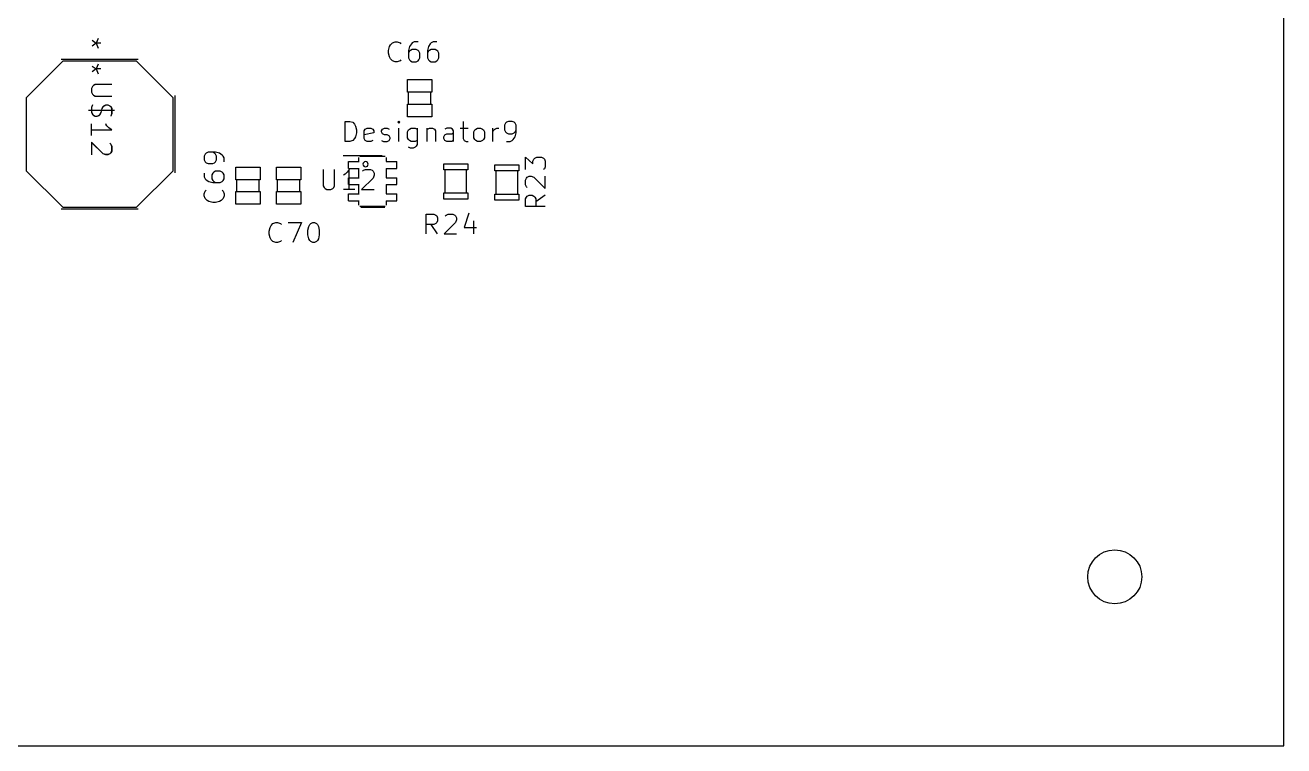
# Model space of a CAD drawing. Header units: millimetres. Extents: x 0 to 280, y -704 to 300.
# Drawn here: x 205.5 to 280, y 0 to 42.6 of the extents above; entities that cross this region are included whole.
import ezdxf

# ---------------------------------------------------------------- set-up
doc = ezdxf.new("R2010")
doc.units = ezdxf.units.MM
for name, color, linetype, true_color in [('Edge.Cuts', 254, 'CONTINUOUS', 0xd0d2cd), ('F.Fab', 9, 'CONTINUOUS', 0xafafaf), ('F.Silkscreen', 41, 'CONTINUOUS', 0xf2eda1)]:
    doc.layers.add(name, color=color, linetype=linetype, true_color=true_color)

msp = doc.modelspace()

# ---------------------------------------------------------------- linework, layer by layer
at = {"layer": 'Edge.Cuts', "linetype": 'CONTINUOUS'}
for p, q in [((280, 0), (280, 300)), ((0, 0), (280, 0))]:
    msp.add_line(p, q, dxfattribs=at)
at = {"layer": 'Edge.Cuts'}
msp.add_circle((270, 10), 1.599999, dxfattribs=at)
at = {"layer": 'F.Fab', "linetype": 'CONTINUOUS'}
for p, q in [((207.7656, 40.508), (205.6066, 38.349)), ((212.1344, 40.508), (207.7656, 40.508)), ((209.512232, 40.22443), (209.739623, 40.053888)), ((209.512232, 40.22443), (209.739623, 40.053888)), ((209.853318, 40.338126), (209.739623, 40.053888)), ((209.853318, 40.338126), (209.739623, 40.053888)), ((214.2934, 38.349), (212.1344, 40.508)), ((209.739623, 40.053888), (209.512232, 39.883345)), ((209.739623, 40.053888), (209.512232, 39.883345)), ((210.023861, 40.053888), (209.739623, 40.053888)), ((209.739623, 40.053888), (209.853318, 39.769649)), ((210.023861, 40.053888), (209.739623, 40.053888)), ((209.739623, 40.053888), (209.853318, 39.769649)), ((209.521909, 39.018535), (209.465061, 38.90484)), ((209.465061, 38.90484), (209.465061, 38.677449)), ((209.522448, 39.020019), (209.465382, 38.905889)), ((209.465382, 38.905889), (209.465382, 38.677627)), ((209.578756, 39.075383), (209.521909, 39.018535)), ((209.579513, 39.077085), (209.522448, 39.020019)), ((209.692451, 39.13223), (209.578756, 39.075383)), ((209.693644, 39.13415), (209.579513, 39.077085)), ((210.658861, 39.13223), (209.692451, 39.13223)), ((210.663754, 39.13415), (209.693644, 39.13415)), ((228.1538, 38.6756), (228.1538, 39.4257)), ((228.1538, 39.4257), (229.6039, 39.4257)), ((229.6039, 39.4257), (229.6039, 38.6756)), ((205.6066, 38.349), (205.6066, 34.031)), ((209.465061, 38.677449), (209.521909, 38.563754)), ((209.465382, 38.677627), (209.522448, 38.563497)), ((209.521909, 38.563754), (209.578756, 38.506907)), ((209.522448, 38.563497), (209.579513, 38.506431)), ((209.578756, 38.506907), (209.692451, 38.450059)), ((209.579513, 38.506431), (209.693644, 38.449366)), ((209.692451, 38.450059), (210.658861, 38.450059)), ((209.693644, 38.449366), (210.663754, 38.449366)), ((214.2934, 34.031), (214.2934, 38.349)), ((229.6039, 38.6756), (228.1538, 38.6756)), ((228.1538, 37.2278), (228.1538, 37.9779)), ((228.1538, 37.9779), (229.6039, 37.9779)), ((228.22, 37.939), (228.22, 38.701)), ((229.54, 37.964), (229.54, 38.701)), ((229.6039, 37.9779), (229.6039, 37.2278)), ((210.83495, 37.593386), (209.294186, 37.593386)), ((210.829404, 37.597344), (209.294518, 37.597344)), ((209.521909, 37.93843), (209.465061, 37.767887)), ((209.465061, 37.767887), (209.465061, 37.483649)), ((209.465061, 37.483649), (209.521909, 37.369954)), ((209.522448, 37.935778), (209.465382, 37.764582)), ((209.465382, 37.764582), (209.465382, 37.479256)), ((209.465382, 37.479256), (209.522448, 37.365125)), ((209.521909, 37.369954), (209.578756, 37.313106)), ((209.522448, 37.365125), (209.579513, 37.30806)), ((209.578756, 37.313106), (209.692451, 37.256259)), ((209.579513, 37.30806), (209.693644, 37.250994)), ((209.692451, 37.256259), (209.806147, 37.256259)), ((209.693644, 37.250994), (209.807774, 37.250994)), ((209.806147, 37.256259), (209.919842, 37.313106)), ((209.807774, 37.250994), (209.921905, 37.30806)), ((209.919842, 37.313106), (209.976689, 37.369954)), ((209.921905, 37.30806), (209.97897, 37.365125)), ((209.976689, 37.369954), (210.033537, 37.483649)), ((209.97897, 37.365125), (210.036036, 37.479256)), ((210.033537, 37.483649), (210.090385, 37.71104)), ((210.036036, 37.479256), (210.093101, 37.707517)), ((210.090385, 37.71104), (210.147232, 37.824735)), ((210.093101, 37.707517), (210.150166, 37.821648)), ((210.147232, 37.824735), (210.20408, 37.881582)), ((210.150166, 37.821648), (210.207232, 37.878713)), ((210.20408, 37.881582), (210.317775, 37.93843)), ((210.207232, 37.878713), (210.321362, 37.935778)), ((210.317775, 37.93843), (210.43147, 37.93843)), ((210.321362, 37.935778), (210.435493, 37.935778)), ((210.43147, 37.93843), (210.545166, 37.881582)), ((210.435493, 37.935778), (210.549624, 37.878713)), ((210.545166, 37.881582), (210.602013, 37.824735)), ((210.549624, 37.878713), (210.606689, 37.821648)), ((210.602013, 37.824735), (210.658861, 37.71104)), ((210.658861, 37.426801), (210.602013, 37.256259)), ((210.606689, 37.821648), (210.663754, 37.707517)), ((210.663754, 37.42219), (210.606689, 37.250994)), ((210.658861, 37.71104), (210.658861, 37.426801)), ((210.663754, 37.707517), (210.663754, 37.42219)), ((209.465061, 36.119307), (209.465061, 36.801478)), ((209.465382, 36.109687), (209.465382, 36.794471)), ((210.374623, 36.687783), (210.317775, 36.801478)), ((210.378428, 36.680341), (210.321362, 36.794471)), ((210.488318, 36.574088), (210.374623, 36.687783)), ((210.492558, 36.56621), (210.378428, 36.680341)), ((210.658861, 36.460392), (210.488318, 36.574088)), ((210.663754, 36.452079), (210.492558, 36.56621)), ((229.6039, 37.2278), (228.1538, 37.2278)), ((209.465061, 36.460392), (210.658861, 36.460392)), ((209.465382, 36.452079), (210.663754, 36.452079)), ((210.147232, 35.039202), (209.465061, 35.721374)), ((209.465061, 35.721374), (209.465061, 34.982355)), ((210.150166, 35.025446), (209.465382, 35.71023)), ((209.465382, 35.71023), (209.465382, 34.96838)), ((210.317775, 34.982355), (210.147232, 35.039202)), ((210.321362, 34.96838), (210.150166, 35.025446)), ((210.545166, 35.039202), (210.43147, 34.982355)), ((210.549624, 35.025446), (210.435493, 34.96838)), ((210.545166, 35.664526), (210.602013, 35.607678)), ((210.602013, 35.09605), (210.545166, 35.039202)), ((210.549624, 35.653164), (210.606689, 35.596099)), ((210.606689, 35.082511), (210.549624, 35.025446)), ((210.602013, 35.607678), (210.658861, 35.493983)), ((210.658861, 35.209745), (210.602013, 35.09605)), ((210.606689, 35.596099), (210.663754, 35.481968)), ((210.663754, 35.196642), (210.606689, 35.082511)), ((210.658861, 35.493983), (210.658861, 35.209745)), ((210.663754, 35.481968), (210.663754, 35.196642)), ((210.43147, 34.982355), (210.317775, 34.982355)), ((210.435493, 34.96838), (210.321362, 34.96838)), ((224.6622, 34.5684), (225.2718, 34.5684)), ((224.6622, 34.162), (224.6622, 34.5684)), ((225.2718, 34.5684), (225.2718, 34.8224)), ((225.2718, 34.5684), (225.2972, 34.5684)), ((225.348, 34.8986), (226.8466, 34.8986)), ((226.8974, 34.5684), (226.9228, 34.5684)), ((226.9228, 34.5684), (226.9228, 34.8224)), ((226.9228, 34.5684), (227.5324, 34.5684)), ((227.5324, 34.162), (227.5324, 34.5684)), ((230.3088, 34.0858), (230.3088, 34.4414)), ((230.3088, 34.4414), (231.7312, 34.4414)), ((231.7312, 34.4414), (231.7312, 34.0858)), ((233.3188, 34.0258), (233.3188, 34.3814)), ((233.3188, 34.3814), (234.7412, 34.3814)), ((234.7412, 34.3814), (234.7412, 34.0258)), ((205.6066, 34.031), (207.7656, 31.872)), ((212.1344, 31.872), (214.2934, 34.031)), ((218.0038, 33.4956), (218.0038, 34.2457)), ((218.0038, 34.2457), (219.4539, 34.2457)), ((218.07, 32.759), (218.07, 33.521)), ((219.39, 32.784), (219.39, 33.521)), ((219.4539, 34.2457), (219.4539, 33.4956)), ((220.4038, 33.4956), (220.4038, 34.2457)), ((220.4038, 34.2457), (221.8539, 34.2457)), ((220.47, 32.759), (220.47, 33.521)), ((221.79, 32.784), (221.79, 33.521)), ((221.8539, 34.2457), (221.8539, 33.4956)), ((223.165849, 34.113754), (223.165849, 33.143644)), ((223.850633, 33.143644), (223.850633, 34.113754)), ((224.478352, 33.828428), (224.364221, 33.771362)), ((224.592482, 33.942558), (224.478352, 33.828428)), ((224.706613, 34.113754), (224.592482, 33.942558)), ((224.6622, 34.162), (225.2718, 34.162)), ((224.6622, 33.6032), (225.2718, 33.6032)), ((224.6622, 33.2222), (224.6622, 33.6032)), ((224.706613, 32.915382), (224.706613, 34.113754)), ((225.2718, 34.162), (225.2972, 34.162)), ((225.2718, 33.6032), (225.2718, 34.162)), ((225.2718, 33.6032), (225.2972, 33.6032)), ((226.133247, 33.600166), (225.448463, 32.915382)), ((225.505528, 33.999624), (225.562593, 34.056689)), ((225.562593, 34.056689), (225.676724, 34.113754)), ((225.676724, 34.113754), (225.962051, 34.113754)), ((225.962051, 34.113754), (226.076181, 34.056689)), ((226.076181, 34.056689), (226.133247, 33.999624)), ((226.133247, 33.999624), (226.190312, 33.885493)), ((226.190312, 33.771362), (226.133247, 33.600166)), ((226.190312, 33.885493), (226.190312, 33.771362)), ((226.8974, 34.162), (226.9228, 34.162)), ((226.8974, 33.6032), (226.9228, 33.6032)), ((226.9228, 34.162), (227.5324, 34.162)), ((226.9228, 33.6032), (226.9228, 34.162)), ((226.9228, 33.6032), (227.5324, 33.6032)), ((227.5324, 33.2222), (227.5324, 33.6032)), ((231.7312, 34.0858), (230.3088, 34.0858)), ((230.385, 32.6888), (230.385, 34.1112)), ((231.655, 32.6888), (231.655, 34.1112)), ((234.7412, 34.0258), (233.3188, 34.0258)), ((233.395, 34.0512), (233.395, 32.6288)), ((234.665, 34.0512), (234.665, 32.6288)), ((219.4539, 33.4956), (218.0038, 33.4956)), ((218.0038, 32.0478), (218.0038, 32.7979)), ((218.0038, 32.7979), (219.4539, 32.7979)), ((219.4539, 32.7979), (219.4539, 32.0478)), ((221.8539, 33.4956), (220.4038, 33.4956)), ((220.4038, 32.0478), (220.4038, 32.7979)), ((220.4038, 32.7979), (221.8539, 32.7979)), ((221.8539, 32.7979), (221.8539, 32.0478)), ((223.165849, 33.143644), (223.222915, 33.029513)), ((223.222915, 33.029513), (223.27998, 32.972448)), ((223.27998, 32.972448), (223.394111, 32.915382)), ((223.394111, 32.915382), (223.622372, 32.915382)), ((223.622372, 32.915382), (223.736503, 32.972448)), ((223.736503, 32.972448), (223.793568, 33.029513)), ((223.793568, 33.029513), (223.850633, 33.143644)), ((225.049005, 32.915382), (224.364221, 32.915382)), ((224.6622, 33.2222), (225.2718, 33.2222)), ((225.2718, 33.2222), (225.2972, 33.2222)), ((225.2718, 32.6634), (225.2718, 33.2222)), ((225.448463, 32.915382), (226.190312, 32.915382)), ((226.8974, 33.2222), (226.9228, 33.2222)), ((226.9228, 33.2222), (227.5324, 33.2222)), ((226.9228, 32.6634), (226.9228, 33.2222)), ((219.4539, 32.0478), (218.0038, 32.0478)), ((221.8539, 32.0478), (220.4038, 32.0478)), ((224.6622, 32.6634), (225.2718, 32.6634)), ((224.6622, 32.257), (224.6622, 32.6634)), ((224.6622, 32.257), (225.2718, 32.257)), ((225.2718, 32.6634), (225.2972, 32.6634)), ((225.2718, 32.257), (225.2972, 32.257)), ((225.2718, 32.003), (225.2718, 32.257)), ((226.8974, 32.6634), (226.9228, 32.6634)), ((226.8974, 32.257), (226.9228, 32.257)), ((226.9228, 32.6634), (227.5324, 32.6634)), ((226.9228, 32.257), (227.5324, 32.257)), ((226.9228, 32.003), (226.9228, 32.257)), ((227.5324, 32.257), (227.5324, 32.6634)), ((230.3088, 32.3586), (230.3088, 32.7142)), ((230.3088, 32.7142), (231.7312, 32.7142)), ((231.7312, 32.3586), (230.3088, 32.3586)), ((231.7312, 32.7142), (231.7312, 32.3586)), ((233.3188, 32.2986), (233.3188, 32.6542)), ((233.3188, 32.6542), (234.7412, 32.6542)), ((234.7412, 32.2986), (233.3188, 32.2986)), ((234.7412, 32.6542), (234.7412, 32.2986)), ((207.7656, 31.872), (212.1344, 31.872)), ((225.348, 31.9268), (226.8466, 31.9268))]:
    msp.add_line(p, q, dxfattribs=at)
at = {"layer": 'F.Fab'}
msp.add_circle((270, 10), 1.599999, dxfattribs=at)
for start, end in [(0, 180), (-180, 0)]:
    msp.add_arc((225.6782, 34.416), 0.1524, start, end, dxfattribs=at)
at = {"layer": 'F.Silkscreen', "linetype": 'CONTINUOUS'}
for p, q in [((209.512232, 41.74843), (209.739623, 41.577888)), ((209.512232, 41.74843), (209.739623, 41.577888)), ((209.853318, 41.862126), (209.739623, 41.577888)), ((209.853318, 41.862126), (209.739623, 41.577888)), ((209.739623, 41.577888), (209.512232, 41.407345)), ((209.739623, 41.577888), (209.512232, 41.407345)), ((210.023861, 41.577888), (209.739623, 41.577888)), ((209.739623, 41.577888), (209.853318, 41.293649)), ((210.023861, 41.577888), (209.739623, 41.577888)), ((209.739623, 41.577888), (209.853318, 41.293649)), ((227.045072, 41.154609), (227.101097, 41.37871)), ((227.045072, 40.986534), (227.045072, 41.154609)), ((227.101097, 40.762433), (227.045072, 40.986534)), ((227.101097, 41.37871), (227.157122, 41.49076)), ((227.157122, 41.49076), (227.269173, 41.60281)), ((227.269173, 41.60281), (227.437248, 41.658835)), ((227.437248, 41.658835), (227.549298, 41.658835)), ((227.549298, 41.658835), (227.717374, 41.60281)), ((227.717374, 41.60281), (227.773399, 41.546785)), ((228.277625, 41.37871), (228.2216, 41.154609)), ((228.2216, 41.154609), (228.2216, 40.706408)), ((228.277625, 41.098584), (228.2216, 40.986534)), ((228.389676, 41.546785), (228.277625, 41.37871)), ((228.33365, 41.154609), (228.277625, 41.098584)), ((228.445701, 41.210634), (228.33365, 41.154609)), ((228.445701, 41.60281), (228.389676, 41.546785)), ((228.557751, 41.658835), (228.445701, 41.60281)), ((228.669801, 41.210634), (228.445701, 41.210634)), ((228.781852, 41.658835), (228.557751, 41.658835)), ((228.781852, 41.154609), (228.669801, 41.210634)), ((228.837877, 41.098584), (228.781852, 41.154609)), ((228.893902, 40.986534), (228.837877, 41.098584)), ((228.893902, 40.706408), (228.893902, 40.986534)), ((229.398128, 41.37871), (229.342103, 41.154609)), ((229.342103, 41.154609), (229.342103, 40.706408)), ((229.398128, 41.098584), (229.342103, 40.986534)), ((229.510179, 41.546785), (229.398128, 41.37871)), ((229.454153, 41.154609), (229.398128, 41.098584)), ((229.566204, 41.210634), (229.454153, 41.154609)), ((229.566204, 41.60281), (229.510179, 41.546785)), ((229.678254, 41.658835), (229.566204, 41.60281)), ((229.790304, 41.210634), (229.566204, 41.210634)), ((229.902355, 41.658835), (229.678254, 41.658835)), ((229.902355, 41.154609), (229.790304, 41.210634)), ((229.95838, 41.098584), (229.902355, 41.154609)), ((230.014405, 40.986534), (229.95838, 41.098584)), ((230.014405, 40.706408), (230.014405, 40.986534)), ((212.236, 40.6096), (207.664, 40.6096)), ((227.157122, 40.650383), (227.101097, 40.762433)), ((227.269173, 40.538333), (227.157122, 40.650383)), ((227.437248, 40.482307), (227.269173, 40.538333)), ((227.549298, 40.482307), (227.437248, 40.482307)), ((227.717374, 40.538333), (227.549298, 40.482307)), ((227.773399, 40.594358), (227.717374, 40.538333)), ((228.2216, 40.706408), (228.277625, 40.594358)), ((228.277625, 40.594358), (228.33365, 40.538333)), ((228.33365, 40.538333), (228.445701, 40.482307)), ((228.445701, 40.482307), (228.669801, 40.482307)), ((228.669801, 40.482307), (228.781852, 40.538333)), ((228.781852, 40.538333), (228.837877, 40.594358)), ((228.837877, 40.594358), (228.893902, 40.706408)), ((229.342103, 40.706408), (229.398128, 40.594358)), ((229.398128, 40.594358), (229.454153, 40.538333)), ((229.454153, 40.538333), (229.566204, 40.482307)), ((229.566204, 40.482307), (229.790304, 40.482307)), ((229.790304, 40.482307), (229.902355, 40.538333)), ((229.902355, 40.538333), (229.95838, 40.594358)), ((229.95838, 40.594358), (230.014405, 40.706408)), ((214.4204, 33.904), (214.4204, 38.476)), ((224.463169, 35.759861), (224.463169, 36.953661)), ((224.463169, 36.953661), (224.747407, 36.953661)), ((224.747407, 36.953661), (224.91795, 36.896813)), ((224.91795, 36.896813), (225.031645, 36.783118)), ((225.031645, 36.783118), (225.088492, 36.669423)), ((225.088492, 36.669423), (225.14534, 36.442032)), ((225.600121, 36.385185), (225.656969, 36.49888)), ((225.656969, 36.49888), (225.770664, 36.555728)), ((225.770664, 36.555728), (225.998054, 36.555728)), ((225.998054, 36.555728), (226.11175, 36.49888)), ((226.11175, 36.49888), (226.168597, 36.385185)), ((226.623378, 36.385185), (226.680226, 36.49888)), ((226.680226, 36.49888), (226.793921, 36.555728)), ((226.793921, 36.555728), (226.964464, 36.555728)), ((226.964464, 36.555728), (227.078159, 36.49888)), ((227.646636, 36.953661), (227.589788, 36.896813)), ((227.589788, 36.896813), (227.646636, 36.839966)), ((227.703483, 36.896813), (227.646636, 36.953661)), ((227.646636, 36.953661), (227.646636, 36.839966)), ((227.646636, 36.839966), (227.703483, 36.896813)), ((227.646636, 35.759861), (227.646636, 36.555728)), ((228.215112, 36.442032), (228.271959, 36.49888)), ((228.271959, 36.49888), (228.385654, 36.555728)), ((228.385654, 36.555728), (228.613045, 36.555728)), ((228.613045, 36.555728), (228.72674, 36.49888)), ((228.72674, 36.555728), (228.72674, 35.589318)), ((229.295217, 36.555728), (229.295217, 35.759861)), ((229.295217, 36.442032), (229.352064, 36.49888)), ((229.352064, 36.49888), (229.465759, 36.555728)), ((229.465759, 36.555728), (229.636302, 36.555728)), ((229.636302, 36.555728), (229.749998, 36.49888)), ((229.749998, 36.49888), (229.806845, 36.385185)), ((230.489017, 36.555728), (230.375322, 36.49888)), ((230.716407, 36.555728), (230.489017, 36.555728)), ((230.830103, 36.49888), (230.716407, 36.555728)), ((230.88695, 36.385185), (230.830103, 36.49888)), ((231.284884, 36.555728), (231.739665, 36.555728)), ((231.455427, 36.953661), (231.455427, 35.930404)), ((232.137598, 36.442032), (232.194445, 36.49888)), ((232.194445, 36.49888), (232.30814, 36.555728)), ((232.30814, 36.555728), (232.478683, 36.555728)), ((232.478683, 36.555728), (232.592379, 36.49888)), ((232.592379, 36.49888), (232.649226, 36.442032)), ((233.217703, 35.759861), (233.217703, 36.555728)), ((233.27455, 36.442032), (233.331398, 36.49888)), ((233.331398, 36.49888), (233.445093, 36.555728)), ((233.445093, 36.555728), (233.558788, 36.555728)), ((233.956722, 36.839966), (233.899874, 36.72627)), ((233.899874, 36.72627), (233.899874, 36.442032)), ((234.013569, 36.896813), (233.956722, 36.839966)), ((234.127264, 36.953661), (234.013569, 36.896813)), ((234.354655, 36.953661), (234.127264, 36.953661)), ((234.46835, 36.896813), (234.354655, 36.953661)), ((234.525198, 36.839966), (234.46835, 36.896813)), ((234.582045, 36.72627), (234.525198, 36.839966)), ((234.582045, 36.271489), (234.582045, 36.72627)), ((224.747407, 35.759861), (224.463169, 35.759861)), ((224.91795, 35.816709), (224.747407, 35.759861)), ((225.031645, 35.930404), (224.91795, 35.816709)), ((225.088492, 36.044099), (225.031645, 35.930404)), ((225.14534, 36.271489), (225.088492, 36.044099)), ((225.14534, 36.442032), (225.14534, 36.271489)), ((225.600121, 35.930404), (225.600121, 36.385185)), ((226.168597, 36.271489), (225.600121, 36.157794)), ((225.656969, 35.816709), (225.600121, 35.930404)), ((225.770664, 35.759861), (225.656969, 35.816709)), ((225.998054, 35.759861), (225.770664, 35.759861)), ((226.11175, 35.816709), (225.998054, 35.759861)), ((226.168597, 36.385185), (226.168597, 36.271489)), ((226.623378, 36.328337), (226.623378, 36.385185)), ((226.680226, 36.214642), (226.623378, 36.328337)), ((226.623378, 35.816709), (226.737073, 35.759861)), ((226.793921, 36.157794), (226.680226, 36.214642)), ((226.737073, 35.759861), (226.964464, 35.759861)), ((226.964464, 36.157794), (226.793921, 36.157794)), ((227.078159, 36.100947), (226.964464, 36.157794)), ((226.964464, 35.759861), (227.078159, 35.816709)), ((227.135007, 35.987251), (227.078159, 36.100947)), ((227.078159, 35.816709), (227.135007, 35.930404)), ((227.135007, 35.930404), (227.135007, 35.987251)), ((228.158264, 36.328337), (228.215112, 36.442032)), ((228.158264, 35.987251), (228.158264, 36.328337)), ((228.215112, 35.873556), (228.158264, 35.987251)), ((228.271959, 35.816709), (228.215112, 35.873556)), ((228.385654, 35.759861), (228.271959, 35.816709)), ((228.613045, 35.759861), (228.385654, 35.759861)), ((228.72674, 35.816709), (228.613045, 35.759861)), ((229.806845, 36.385185), (229.806845, 35.759861)), ((230.318474, 36.044099), (230.375322, 36.157794)), ((230.318474, 35.930404), (230.318474, 36.044099)), ((230.375322, 35.816709), (230.318474, 35.930404)), ((230.375322, 36.157794), (230.489017, 36.214642)), ((230.489017, 35.759861), (230.375322, 35.816709)), ((230.489017, 36.214642), (230.773255, 36.214642)), ((230.773255, 35.759861), (230.489017, 35.759861)), ((230.773255, 36.214642), (230.88695, 36.271489)), ((230.88695, 35.816709), (230.773255, 35.759861)), ((230.88695, 35.759861), (230.88695, 36.385185)), ((231.455427, 35.930404), (231.512274, 35.816709)), ((231.512274, 35.816709), (231.625969, 35.759861)), ((231.625969, 35.759861), (231.739665, 35.759861)), ((232.08075, 36.328337), (232.137598, 36.442032)), ((232.08075, 35.987251), (232.08075, 36.328337)), ((232.137598, 35.873556), (232.08075, 35.987251)), ((232.194445, 35.816709), (232.137598, 35.873556)), ((232.30814, 35.759861), (232.194445, 35.816709)), ((232.478683, 35.759861), (232.30814, 35.759861)), ((232.592379, 35.816709), (232.478683, 35.759861)), ((232.649226, 35.873556), (232.592379, 35.816709)), ((232.649226, 36.442032), (232.706074, 36.328337)), ((232.706074, 35.987251), (232.649226, 35.873556)), ((232.706074, 36.328337), (232.706074, 35.987251)), ((233.217703, 36.328337), (233.27455, 36.442032)), ((233.899874, 36.442032), (233.956722, 36.328337)), ((233.956722, 36.328337), (234.013569, 36.271489)), ((234.013569, 36.271489), (234.127264, 36.214642)), ((234.013569, 35.759861), (234.24096, 35.759861)), ((234.127264, 36.214642), (234.354655, 36.214642)), ((234.24096, 35.759861), (234.354655, 35.816709)), ((234.354655, 36.214642), (234.46835, 36.271489)), ((234.354655, 35.816709), (234.411503, 35.873556)), ((234.411503, 35.873556), (234.525198, 36.044099)), ((234.46835, 36.271489), (234.525198, 36.328337)), ((234.525198, 36.328337), (234.582045, 36.442032)), ((234.525198, 36.044099), (234.582045, 36.271489)), ((216.190652, 35.012877), (216.134627, 34.900826)), ((216.246677, 35.068902), (216.190652, 35.012877)), ((216.358727, 35.124927), (216.246677, 35.068902)), ((216.806928, 35.124927), (216.358727, 35.124927)), ((216.750903, 35.068902), (216.638853, 35.124927)), ((216.806928, 35.012877), (216.750903, 35.068902)), ((217.031029, 35.068902), (216.806928, 35.124927)), ((216.862954, 34.900826), (216.806928, 35.012877)), ((217.199104, 34.956851), (217.031029, 35.068902)), ((228.328807, 35.361928), (228.215112, 35.418775)), ((228.49935, 35.361928), (228.328807, 35.361928)), ((228.613045, 35.418775), (228.49935, 35.361928)), ((228.669893, 35.475623), (228.613045, 35.418775)), ((228.72674, 35.589318), (228.669893, 35.475623)), ((216.134627, 34.900826), (216.134627, 34.676726)), ((216.134627, 34.676726), (216.190652, 34.564675)), ((216.190652, 34.564675), (216.246677, 34.50865)), ((216.246677, 34.50865), (216.358727, 34.452625)), ((216.358727, 34.452625), (216.638853, 34.452625)), ((216.638853, 34.452625), (216.750903, 34.50865)), ((216.750903, 34.50865), (216.806928, 34.564675)), ((216.806928, 34.564675), (216.862954, 34.676726)), ((216.862954, 34.676726), (216.862954, 34.900826)), ((217.25513, 34.900826), (217.199104, 34.956851)), ((217.311155, 34.788776), (217.25513, 34.900826)), ((217.311155, 34.564675), (217.311155, 34.788776)), ((224.3574, 34.924), (226.6688, 34.924)), ((235.134627, 34.0966), (235.134627, 34.824927)), ((235.134627, 34.824927), (235.582828, 34.432751)), ((235.582828, 34.600826), (235.638853, 34.712877)), ((235.582828, 34.432751), (235.582828, 34.600826)), ((235.638853, 34.712877), (235.694878, 34.768902)), ((235.694878, 34.768902), (235.806928, 34.824927)), ((235.806928, 34.824927), (236.087054, 34.824927)), ((236.087054, 34.824927), (236.199104, 34.768902)), ((236.199104, 34.768902), (236.25513, 34.712877)), ((236.25513, 34.712877), (236.311155, 34.600826)), ((236.311155, 34.264675), (236.25513, 34.152625)), ((236.311155, 34.600826), (236.311155, 34.264675)), ((216.134627, 33.892374), (216.134627, 33.668273)), ((216.134627, 33.668273), (216.190652, 33.556223)), ((216.190652, 33.556223), (216.246677, 33.500198)), ((216.638853, 33.892374), (216.582828, 33.780323)), ((216.582828, 33.780323), (216.582828, 33.556223)), ((216.582828, 33.556223), (216.638853, 33.444172)), ((216.694878, 33.948399), (216.638853, 33.892374)), ((216.806928, 34.004424), (216.694878, 33.948399)), ((217.087054, 34.004424), (216.806928, 34.004424)), ((217.199104, 33.948399), (217.087054, 34.004424)), ((217.25513, 33.892374), (217.199104, 33.948399)), ((217.311155, 33.780323), (217.25513, 33.892374)), ((217.25513, 33.444172), (217.311155, 33.556223)), ((217.311155, 33.556223), (217.311155, 33.780323)), ((235.134627, 33.480323), (235.190652, 33.592374)), ((235.190652, 33.592374), (235.246677, 33.648399)), ((235.246677, 33.648399), (235.358727, 33.704424)), ((235.358727, 33.704424), (235.470778, 33.704424)), ((235.470778, 33.704424), (235.638853, 33.648399)), ((235.638853, 33.648399), (236.311155, 32.976097)), ((236.25513, 34.152625), (236.199104, 34.0966)), ((236.311155, 32.976097), (236.311155, 33.704424)), ((216.134627, 32.65982), (216.190652, 32.827896)), ((216.190652, 32.827896), (216.246677, 32.883921)), ((216.246677, 33.500198), (216.414752, 33.388147)), ((216.414752, 33.388147), (216.638853, 33.332122)), ((216.638853, 33.444172), (216.694878, 33.388147)), ((216.638853, 33.332122), (217.087054, 33.332122)), ((216.694878, 33.388147), (216.806928, 33.332122)), ((217.087054, 33.332122), (217.199104, 33.388147)), ((217.199104, 33.388147), (217.25513, 33.444172)), ((217.199104, 32.883921), (217.25513, 32.827896)), ((217.25513, 32.827896), (217.311155, 32.65982)), ((235.134627, 33.200198), (235.134627, 33.480323)), ((235.190652, 33.088147), (235.134627, 33.200198)), ((235.246677, 33.032122), (235.190652, 33.088147)), ((216.134627, 32.54777), (216.134627, 32.65982)), ((216.190652, 32.379695), (216.134627, 32.54777)), ((216.302702, 32.267644), (216.190652, 32.379695)), ((216.414752, 32.211619), (216.302702, 32.267644)), ((216.638853, 32.155594), (216.414752, 32.211619)), ((216.806928, 32.155594), (216.638853, 32.155594)), ((217.031029, 32.211619), (216.806928, 32.155594)), ((217.143079, 32.267644), (217.031029, 32.211619)), ((217.25513, 32.379695), (217.143079, 32.267644)), ((217.311155, 32.54777), (217.25513, 32.379695)), ((217.311155, 32.65982), (217.311155, 32.54777)), ((235.134627, 32.35982), (235.190652, 32.471871)), ((235.134627, 31.911619), (235.134627, 32.35982)), ((235.190652, 32.471871), (235.246677, 32.527896)), ((235.246677, 32.527896), (235.358727, 32.583921)), ((235.358727, 32.583921), (235.526803, 32.583921)), ((235.526803, 32.583921), (235.638853, 32.527896)), ((235.638853, 32.527896), (235.694878, 32.471871)), ((235.694878, 32.471871), (235.750903, 32.35982)), ((236.311155, 32.583921), (235.750903, 32.191745)), ((235.750903, 32.35982), (235.750903, 31.911619)), ((207.664, 31.7704), (212.236, 31.7704)), ((225.3988, 31.876), (226.8212, 31.876)), ((229.271619, 30.288844), (229.271619, 31.465372)), ((229.271619, 31.465372), (229.71982, 31.465372)), ((229.71982, 31.465372), (229.831871, 31.409347)), ((229.831871, 31.409347), (229.887896, 31.353322)), ((229.887896, 31.353322), (229.943921, 31.241272)), ((230.392122, 31.353322), (230.448147, 31.409347)), ((230.448147, 31.409347), (230.560198, 31.465372)), ((230.560198, 31.465372), (230.840323, 31.465372)), ((230.840323, 31.465372), (230.952374, 31.409347)), ((230.952374, 31.409347), (231.008399, 31.353322)), ((231.008399, 31.353322), (231.064424, 31.241272)), ((231.792751, 31.521398), (231.512625, 30.68102)), ((236.311155, 31.911619), (235.134627, 31.911619)), ((219.975072, 30.454609), (220.031097, 30.67871)), ((220.031097, 30.67871), (220.087122, 30.79076)), ((220.087122, 30.79076), (220.199173, 30.90281)), ((220.199173, 30.90281), (220.367248, 30.958835)), ((220.367248, 30.958835), (220.479298, 30.958835)), ((220.479298, 30.958835), (220.647374, 30.90281)), ((220.647374, 30.90281), (220.703399, 30.846785)), ((221.095575, 30.958835), (221.879927, 30.958835)), ((221.879927, 30.958835), (221.375701, 29.782307)), ((222.272103, 30.510634), (222.328128, 30.734735)), ((222.328128, 30.734735), (222.384153, 30.846785)), ((222.384153, 30.846785), (222.440179, 30.90281)), ((222.440179, 30.90281), (222.552229, 30.958835)), ((222.552229, 30.958835), (222.664279, 30.958835)), ((222.664279, 30.958835), (222.776329, 30.90281)), ((222.776329, 30.90281), (222.832355, 30.846785)), ((222.832355, 30.846785), (222.88838, 30.734735)), ((222.88838, 30.734735), (222.944405, 30.510634)), ((229.71982, 30.849096), (229.271619, 30.849096)), ((229.943921, 30.288844), (229.551745, 30.849096)), ((229.831871, 30.905121), (229.71982, 30.849096)), ((229.887896, 30.961146), (229.831871, 30.905121)), ((229.943921, 31.073196), (229.887896, 30.961146)), ((229.943921, 31.241272), (229.943921, 31.073196)), ((231.008399, 30.961146), (230.336097, 30.288844)), ((231.064424, 31.129222), (231.008399, 30.961146)), ((231.064424, 31.241272), (231.064424, 31.129222)), ((231.512625, 30.68102), (232.240952, 30.68102)), ((232.072877, 31.073196), (232.072877, 30.288844)), ((219.975072, 30.286534), (219.975072, 30.454609)), ((220.031097, 30.062433), (219.975072, 30.286534)), ((220.087122, 29.950383), (220.031097, 30.062433)), ((220.199173, 29.838333), (220.087122, 29.950383)), ((220.367248, 29.782307), (220.199173, 29.838333)), ((220.647374, 29.838333), (220.479298, 29.782307)), ((220.703399, 29.894358), (220.647374, 29.838333)), ((222.272103, 30.230509), (222.272103, 30.510634)), ((222.328128, 30.006408), (222.272103, 30.230509)), ((222.384153, 29.894358), (222.328128, 30.006408)), ((222.440179, 29.838333), (222.384153, 29.894358)), ((222.552229, 29.782307), (222.440179, 29.838333)), ((222.776329, 29.838333), (222.664279, 29.782307)), ((222.832355, 29.894358), (222.776329, 29.838333)), ((222.88838, 30.006408), (222.832355, 29.894358)), ((222.944405, 30.230509), (222.88838, 30.006408)), ((222.944405, 30.510634), (222.944405, 30.230509)), ((230.336097, 30.288844), (231.064424, 30.288844)), ((220.479298, 29.782307), (220.367248, 29.782307)), ((222.664279, 29.782307), (222.552229, 29.782307))]:
    msp.add_line(p, q, dxfattribs=at)
at = {"layer": 'F.Silkscreen'}
msp.add_circle((270, 10), 1.599999, dxfattribs=at)

doc.saveas('drawing.dxf')
